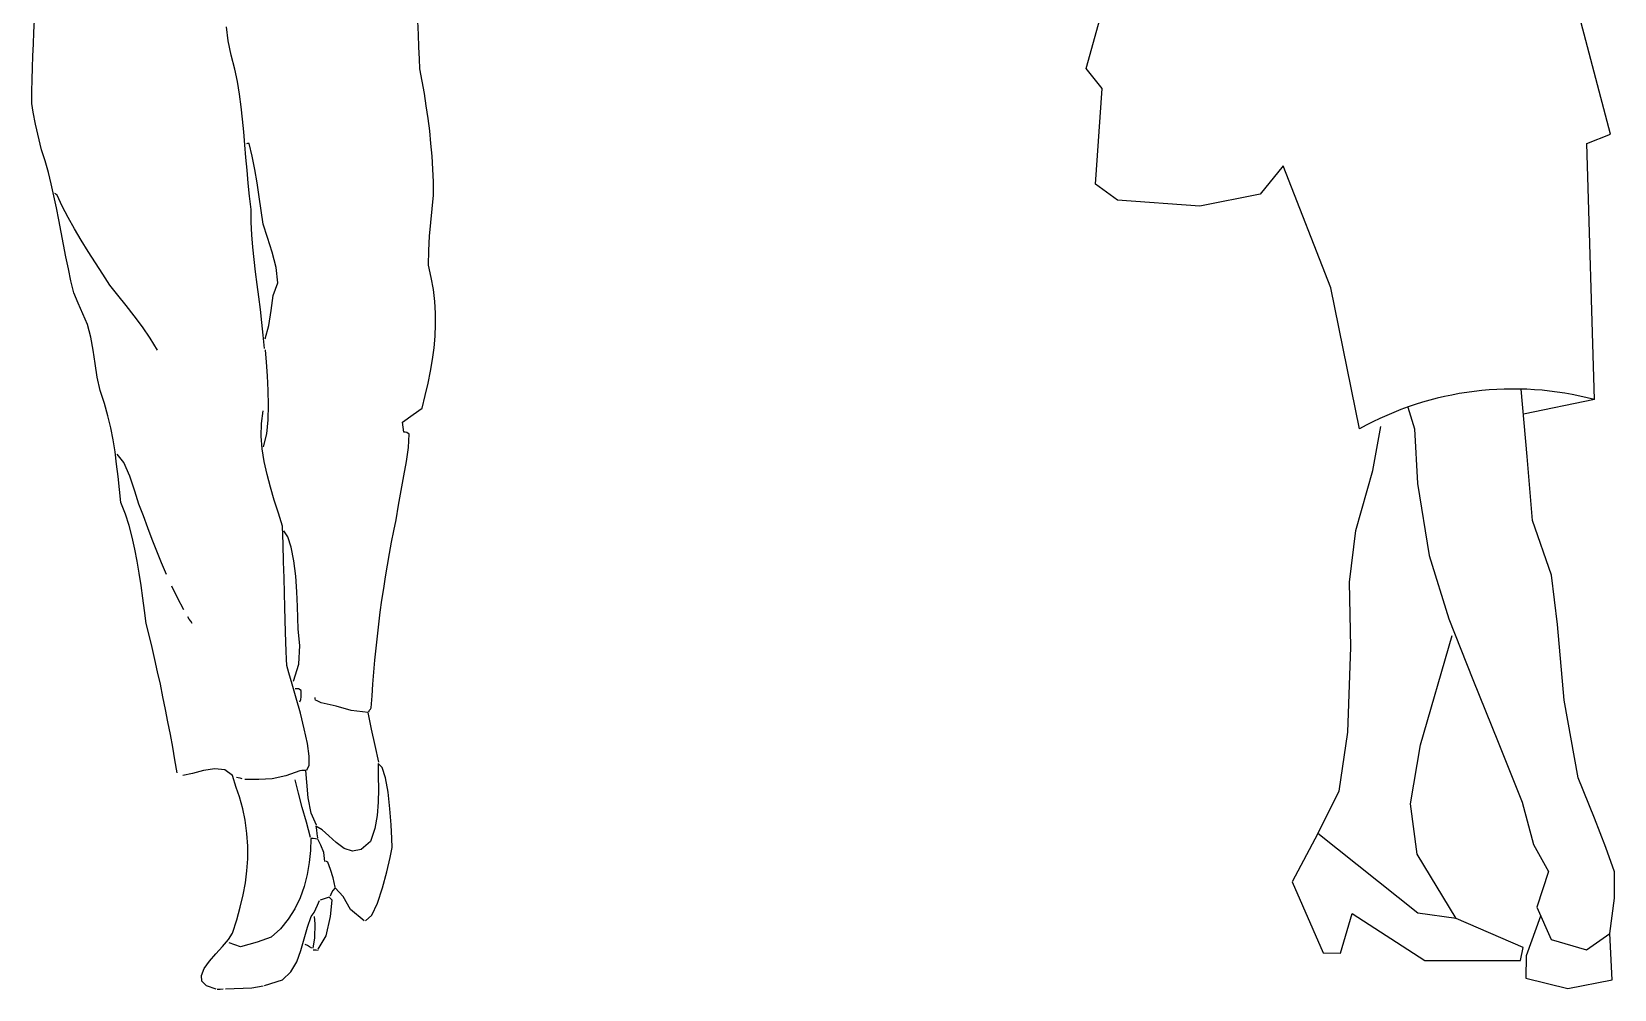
# Model space of a CAD drawing. Header units: millimetres. Extents: x 37 to 11188, y 2113 to 8073.
# Drawn here: x 162 to 1613, y 6297 to 7175 of the extents above; entities that cross this region are included whole.
import ezdxf

# ---------------------------------------------------------------- set-up
doc = ezdxf.new("R2010")
doc.units = ezdxf.units.MM

msp = doc.modelspace()

# ---------------------------------------------------------------- linework, layer by layer
for p, q in [((1609.9, 7081.1), (1569.8, 7233.5)), ((164, 7174.5), (164.5, 7185.3)), ((1129.1, 7141.3), (1143.2, 7192.8)), ((163.5, 7163.7), (164, 7174.5)), ((342.2, 7166.6), (340.5, 7179.6)), ((516.5, 7172.3), (515.9, 7184.7)), ((517.1, 7160.7), (516.5, 7172.3)), ((163, 7152.8), (163.5, 7163.7)), ((344.7, 7153.5), (342.2, 7166.6)), ((517.6, 7150.1), (517.1, 7160.7)), ((162.2, 7131.1), (162.6, 7142)), ((162.6, 7142), (163, 7152.8)), ((348.1, 7140.7), (344.7, 7153.5)), ((517.8, 7140.9), (517.6, 7150.1)), ((162, 7120.1), (162.2, 7131.1)), ((350.5, 7129.2), (348.1, 7140.7)), ((352.4, 7117.7), (350.5, 7129.2)), ((520, 7129.6), (517.8, 7140.9)), ((522, 7118.3), (520, 7129.6)), ((1143.7, 7123), (1129.1, 7141.3)), ((161.9, 7109.2), (162, 7120.1)), ((354, 7106.2), (352.4, 7117.7)), ((523.8, 7106.9), (522, 7118.3)), ((1137.4, 7035.1), (1143.7, 7123)), ((163.1, 7101.1), (161.9, 7109.2)), ((165.5, 7090.1), (163.1, 7101.1)), ((355.3, 7094.7), (354, 7106.2)), ((525.4, 7095.5), (523.8, 7106.9)), ((171, 7066.7), (165.5, 7090.1)), ((356.5, 7083.1), (355.3, 7094.7)), ((526.9, 7084.1), (525.4, 7095.5)), ((528.1, 7072.5), (526.9, 7084.1)), ((357.5, 7071.4), (356.5, 7083.1)), ((358.4, 7059.7), (357.5, 7071.4)), ((359.7, 7072.4), (358.9, 7072.2)), ((360.4, 7072.4), (359.7, 7072.4)), ((361.2, 7072.4), (360.4, 7072.4)), ((364.2, 7060.9), (361.2, 7072.4)), ((529.1, 7060.9), (528.1, 7072.5)), ((1588.1, 7072.5), (1609.9, 7081.1)), ((1595.3, 6837.7), (1588.1, 7072.5)), ((174.3, 7056.5), (171, 7066.7)), ((177.2, 7046), (174.3, 7056.5)), ((359.4, 7048), (358.4, 7059.7)), ((366.6, 7048.8), (364.2, 7060.9)), ((529.8, 7049.1), (529.1, 7060.9)), ((179.9, 7035.4), (177.2, 7046)), ((360.4, 7036.1), (359.4, 7048)), ((368.7, 7036.3), (366.6, 7048.8)), ((530.3, 7037.3), (529.8, 7049.1)), ((1309.6, 7052), (1288.6, 7026)), ((1353.5, 6940.1), (1309.6, 7052)), ((182.3, 7024.5), (179.9, 7035.4)), ((183.7, 7026.3), (183.1, 7026.8)), ((184.4, 7025.8), (183.7, 7026.3)), ((185.2, 7025.2), (184.4, 7025.8)), ((361.6, 7024.2), (360.4, 7036.1)), ((370.5, 7023.7), (368.7, 7036.3)), ((530.4, 7025.2), (530.3, 7037.3)), ((1157.7, 7020.5), (1137.4, 7035.1)), ((1288.6, 7026), (1233.3, 7015)), ((184.6, 7013.5), (182.3, 7024.5)), ((186.8, 7002.4), (184.6, 7013.5)), ((189.9, 7015), (185.2, 7025.2)), ((195.2, 7004.6), (189.9, 7015)), ((363.1, 7012.1), (361.6, 7024.2)), ((363.3, 7000.4), (363.1, 7012.1)), ((372.4, 7011), (370.5, 7023.7)), ((374.3, 6998.5), (372.4, 7011)), ((527.9, 7000.1), (529.1, 7012.6)), ((529.1, 7012.6), (530.4, 7025.2)), ((1233.3, 7015), (1157.7, 7020.5)), ((188.9, 6991.2), (186.8, 7002.4)), ((201.1, 6994.2), (195.2, 7004.6)), ((363.8, 6988.9), (363.3, 7000.4)), ((378.1, 6986.4), (374.3, 6998.5)), ((526.8, 6987.4), (527.9, 7000.1)), ((191.1, 6980), (188.9, 6991.2)), ((207.3, 6983.8), (201.1, 6994.2)), ((213.8, 6973.4), (207.3, 6983.8)), ((364.7, 6977.5), (363.8, 6988.9)), ((382.4, 6972.9), (378.1, 6986.4)), ((526, 6974.5), (526.8, 6987.4)), ((193.2, 6968.7), (191.1, 6980)), ((195.5, 6957.6), (193.2, 6968.7)), ((220.5, 6963.1), (213.8, 6973.4)), ((365.8, 6966), (364.7, 6977.5)), ((386, 6958.7), (382.4, 6972.9)), ((525.7, 6961), (526, 6974.5)), ((197.8, 6946.5), (195.5, 6957.6)), ((227.2, 6952.8), (220.5, 6963.1)), ((233.7, 6942.6), (227.2, 6952.8)), ((367.2, 6954.7), (365.8, 6966)), ((368.6, 6943.2), (367.2, 6954.7)), ((387.5, 6944.7), (386, 6958.7)), ((528.4, 6949.6), (525.7, 6961)), ((200.4, 6935.5), (197.8, 6946.5)), ((240.9, 6933.5), (233.7, 6942.6)), ((370.1, 6931.8), (368.6, 6943.2)), ((383.4, 6933.2), (387.5, 6944.7)), ((530.3, 6938.5), (528.4, 6949.6)), ((531.6, 6927.7), (530.3, 6938.5)), ((1379.5, 6810.9), (1353.5, 6940.1)), ((204.6, 6926), (200.4, 6935.5)), ((208.8, 6916.4), (204.6, 6926)), ((248.4, 6924.1), (240.9, 6933.5)), ((256, 6914.5), (248.4, 6924.1)), ((371.6, 6920.2), (370.1, 6931.8)), ((381.4, 6919.4), (383.4, 6933.2)), ((532.3, 6917), (531.6, 6927.7)), ((213, 6906.7), (208.8, 6916.4)), ((263.5, 6904.5), (256, 6914.5)), ((373, 6908.5), (371.6, 6920.2)), ((379.5, 6905.5), (381.4, 6919.4)), ((532.3, 6906.4), (532.3, 6917)), ((216.1, 6894.9), (213, 6906.7)), ((218.3, 6882.9), (216.1, 6894.9)), ((270.7, 6894), (263.5, 6904.5)), ((374.3, 6896.7), (373, 6908.5)), ((375.4, 6884.6), (374.3, 6896.7)), ((375.9, 6893.5), (379.5, 6905.5)), ((530.9, 6885.3), (531.9, 6895.9)), ((531.9, 6895.9), (532.3, 6906.4)), ((220, 6870.7), (218.3, 6882.9)), ((277.3, 6883), (270.7, 6894)), ((377.3, 6871.9), (376.4, 6883.3)), ((529.5, 6874.6), (530.9, 6885.3)), ((221.9, 6858.4), (220, 6870.7)), ((378.2, 6859.4), (377.3, 6871.9)), ((527.6, 6863.8), (529.5, 6874.6)), ((224.7, 6846.1), (221.9, 6858.4)), ((378.9, 6846.1), (378.2, 6859.4)), ((522.8, 6841.5), (525.4, 6852.8)), ((525.4, 6852.8), (527.6, 6863.8)), ((228.8, 6834), (224.7, 6846.1)), ((379.2, 6832.5), (378.9, 6846.1)), ((519.9, 6829.8), (522.8, 6841.5)), ((1533.4, 6785.5), (1527.9, 6847.3)), ((1595.3, 6837.7), (1530, 6824.4)), ((231.8, 6822.9), (228.8, 6834)), ((234.4, 6811.9), (231.8, 6822.9)), ((372.7, 6815.9), (374.1, 6827.4)), ((378.8, 6819.1), (379.2, 6832.5)), ((502.1, 6816.9), (511.9, 6824)), ((511.9, 6824), (519.9, 6829.8)), ((1424.1, 6830.9), (1430.1, 6810.8)), ((236.5, 6800.9), (234.4, 6811.9)), ((372.5, 6804.2), (372.7, 6815.9)), ((377.4, 6806.3), (378.8, 6819.1)), ((503.2, 6807.8), (502.1, 6816.9)), ((504.4, 6807.8), (503.2, 6807.8)), ((505.9, 6807.6), (504.4, 6807.8)), ((508.1, 6805.9), (505.9, 6807.6)), ((1391.8, 6772.6), (1399.3, 6813.1)), ((1430.1, 6810.8), (1432.9, 6760.9)), ((238.3, 6789.8), (236.5, 6800.9)), ((373.4, 6792.6), (372.5, 6804.2)), ((374.6, 6794.4), (377.4, 6806.3)), ((505.7, 6780.9), (507.5, 6793.7)), ((507.5, 6793.7), (508.1, 6805.9)), ((239.8, 6778.5), (238.3, 6789.8)), ((246.4, 6779.9), (240.3, 6787.6)), ((251.9, 6767.5), (246.4, 6779.9)), ((375.2, 6780.8), (373.4, 6792.6)), ((377.8, 6769.1), (375.2, 6780.8)), ((503.3, 6767.7), (505.7, 6780.9)), ((1538.3, 6726.9), (1533.4, 6785.5)), ((241.2, 6767.1), (239.8, 6778.5)), ((242.5, 6755.3), (241.2, 6767.1)), ((256.6, 6753.7), (251.9, 6767.5)), ((380.9, 6757.3), (377.8, 6769.1)), ((500.7, 6754.2), (503.3, 6767.7)), ((1376.3, 6717.6), (1391.8, 6772.6)), ((243.7, 6743.2), (242.5, 6755.3)), ((260.2, 6741.9), (256.6, 6753.7)), ((384.4, 6745.5), (380.9, 6757.3)), ((498.2, 6740.8), (500.7, 6754.2)), ((1432.9, 6760.9), (1443.4, 6694.7)), ((247.8, 6732.8), (243.7, 6743.2)), ((264.4, 6731), (260.2, 6741.9)), ((388.1, 6733.6), (384.4, 6745.5)), ((496.3, 6727.5), (498.2, 6740.8)), ((251.2, 6722.3), (247.8, 6732.8)), ((254.1, 6711.5), (251.2, 6722.3)), ((268.5, 6720.1), (264.4, 6731)), ((391.9, 6721.7), (388.1, 6733.6)), ((392.5, 6705), (391.9, 6721.7)), ((494.1, 6717.3), (496.3, 6727.5)), ((1555.8, 6676.8), (1538.3, 6726.9)), ((256.6, 6700.7), (254.1, 6711.5)), ((272.5, 6709.4), (268.5, 6720.1)), ((276.7, 6698.7), (272.5, 6709.4)), ((396.9, 6711.8), (393, 6717.3)), ((400, 6702.3), (396.9, 6711.8)), ((490, 6696.6), (492, 6707)), ((492, 6707), (494.1, 6717.3)), ((1370.5, 6670.3), (1376.3, 6717.6)), ((258.7, 6689.6), (256.6, 6700.7)), ((281, 6688), (276.7, 6698.7)), ((392.9, 6689.1), (392.5, 6705)), ((402.3, 6689.9), (400, 6702.3)), ((488.2, 6686), (490, 6696.6)), ((1443.4, 6694.7), (1461.5, 6636.6)), ((260.5, 6678.5), (258.7, 6689.6)), ((262.2, 6667.2), (260.5, 6678.5)), ((285.6, 6677.4), (281, 6688)), ((393.3, 6674.2), (392.9, 6689.1)), ((404, 6675.9), (402.3, 6689.9)), ((486.4, 6675.3), (488.2, 6686)), ((263.7, 6655.7), (262.2, 6667.2)), ((295.7, 6655.8), (290.5, 6666.6)), ((393.7, 6660.3), (393.3, 6674.2)), ((405.1, 6661.5), (404, 6675.9)), ((483.1, 6653.7), (484.7, 6664.5)), ((484.7, 6664.5), (486.4, 6675.3)), ((1371.8, 6610.7), (1370.5, 6670.3)), ((1561.2, 6631.5), (1555.8, 6676.8)), ((265.2, 6644.2), (263.7, 6655.7)), ((301.4, 6644.8), (295.7, 6655.8)), ((394, 6647.5), (393.7, 6660.3)), ((405.7, 6647.9), (405.1, 6661.5)), ((481.6, 6642.8), (483.1, 6653.7)), ((266.8, 6632.5), (265.2, 6644.2)), ((306.4, 6636.5), (305.1, 6638.6)), ((307.7, 6634.4), (306.4, 6636.5)), ((309, 6632.3), (307.7, 6634.4)), ((394.3, 6635.6), (394, 6647.5)), ((394.6, 6624.9), (394.3, 6635.6)), ((406.4, 6627.3), (405.7, 6647.9)), ((480.3, 6631.8), (481.6, 6642.8)), ((1461.5, 6636.6), (1483.6, 6581)), ((269.6, 6621.6), (266.8, 6632.5)), ((272.3, 6610.5), (269.6, 6621.6)), ((394.9, 6615.3), (394.6, 6624.9)), ((407.9, 6612.1), (406.4, 6627.3)), ((477.8, 6609.8), (479, 6620.8)), ((479, 6620.8), (480.3, 6631.8)), ((1435.7, 6521.1), (1464.5, 6621.5)), ((1567.3, 6562.1), (1561.2, 6631.5)), ((274.9, 6599.3), (272.3, 6610.5)), ((395.2, 6607), (394.9, 6615.3)), ((395.5, 6599.8), (395.2, 6607)), ((407, 6595.2), (407.9, 6612.1)), ((476.7, 6598.8), (477.8, 6609.8)), ((1368.8, 6532.9), (1371.8, 6610.7)), ((277.4, 6588), (274.9, 6599.3)), ((395.9, 6594), (395.5, 6599.8)), ((397.7, 6587.1), (395.9, 6594)), ((401.9, 6579.5), (407, 6595.2)), ((475.7, 6587.9), (476.7, 6598.8)), ((279.9, 6576.7), (277.4, 6588)), ((282.3, 6565.2), (279.9, 6576.7)), ((400.7, 6576.8), (397.7, 6587.1)), ((404.4, 6564.1), (400.7, 6576.8)), ((474, 6566), (474.8, 6576.9)), ((474.8, 6576.9), (475.7, 6587.9)), ((1483.6, 6581), (1506.8, 6523.6)), ((284.6, 6553.7), (282.3, 6565.2)), ((405.1, 6572.6), (403.5, 6572.4)), ((408.3, 6550.1), (404.4, 6564.1)), ((406.7, 6572.5), (405.1, 6572.6)), ((409, 6570.9), (406.7, 6572.5)), ((407.9, 6560.6), (408.7, 6562.6)), ((408.7, 6562.6), (408.9, 6565.2)), ((408.9, 6565.2), (409, 6570.9)), ((421.9, 6563.4), (421.8, 6564.6)), ((422.1, 6562.2), (421.9, 6563.4)), ((423.7, 6561.4), (422.1, 6562.2)), ((425.5, 6560.6), (423.7, 6561.4)), ((473.2, 6555.1), (474, 6566)), ((1580.2, 6490.9), (1567.3, 6562.1)), ((286.9, 6542.2), (284.6, 6553.7)), ((411.9, 6535.8), (408.3, 6550.1)), ((427.3, 6559.6), (425.5, 6560.6)), ((441.1, 6556.6), (427.3, 6559.6)), ((454.8, 6552.6), (441.1, 6556.6)), ((470.4, 6550.7), (454.8, 6552.6)), ((473.6, 6535.6), (470.4, 6550.7)), ((471.1, 6551.5), (471.7, 6552.8)), ((471.7, 6552.8), (472.5, 6554)), ((472.5, 6554), (473.2, 6555.1)), ((289.1, 6530.6), (286.9, 6542.2)), ((414.8, 6522.4), (411.9, 6535.8)), ((476.9, 6520.5), (473.6, 6535.6)), ((1361.1, 6478.8), (1368.8, 6532.9)), ((291.2, 6518.9), (289.1, 6530.6)), ((293.3, 6507.3), (291.2, 6518.9)), ((416.4, 6510.9), (414.8, 6522.4)), ((480.3, 6505.3), (476.9, 6520.5)), ((1426.3, 6467), (1435.7, 6521.1)), ((1506.8, 6523.6), (1528.9, 6468.7)), ((295.4, 6495.6), (293.3, 6507.3)), ((416.4, 6502.4), (416.4, 6510.9)), ((483.3, 6500.4), (479.5, 6504)), ((479.5, 6504), (479.8, 6492.4)), ((309.3, 6494.9), (300.6, 6493)), ((319.4, 6497.5), (309.3, 6494.9)), ((329.8, 6499.1), (319.4, 6497.5)), ((339, 6498.2), (329.8, 6499.1)), ((346, 6493.1), (339, 6498.2)), ((349.4, 6482.2), (346, 6493.1)), ((351.3, 6490.8), (349.7, 6491.1)), ((353.1, 6490.5), (351.3, 6490.8)), ((354.9, 6490.1), (353.1, 6490.5)), ((370.1, 6489.3), (357.3, 6489.5)), ((382.5, 6490.1), (370.1, 6489.3)), ((394.9, 6492.6), (382.5, 6490.1)), ((407.7, 6497.4), (394.9, 6492.6)), ((406.5, 6476.8), (403.5, 6489)), ((409.5, 6497.6), (407.7, 6497.4)), ((411.4, 6497.7), (409.5, 6497.6)), ((413.4, 6497.7), (411.4, 6497.7)), ((414.3, 6486.9), (413.4, 6497.7)), ((414.2, 6497.9), (416.4, 6502.4)), ((479.8, 6492.4), (480, 6480.6)), ((486.3, 6490.9), (483.3, 6500.4)), ((488.7, 6477.7), (486.3, 6490.9)), ((1595.1, 6454), (1580.2, 6490.9)), ((352.5, 6473.6), (349.4, 6482.2)), ((410.1, 6463.8), (406.5, 6476.8)), ((415.6, 6472.6), (414.3, 6486.9)), ((480, 6480.6), (479.8, 6468.6)), ((490.4, 6462.6), (488.7, 6477.7)), ((1341.5, 6440), (1361.1, 6478.8)), ((355.4, 6462.4), (352.5, 6473.6)), ((357.8, 6452), (355.4, 6462.4)), ((413.9, 6450.3), (410.1, 6463.8)), ((418.3, 6458.4), (415.6, 6472.6)), ((479.8, 6468.6), (478.7, 6456.5)), ((491.5, 6447.8), (490.4, 6462.6)), ((1432.4, 6421), (1426.3, 6467)), ((1528.9, 6468.7), (1539.1, 6429.8)), ((359.3, 6439.8), (357.8, 6452)), ((417.6, 6436.3), (413.9, 6450.3)), ((423.1, 6447.6), (418.3, 6458.4)), ((422.6, 6446.5), (423, 6443.1)), ((428.2, 6443.2), (422.6, 6446.5)), ((478.7, 6456.5), (476.5, 6444.4)), ((492.2, 6435.2), (491.5, 6447.8)), ((1605.5, 6427), (1595.1, 6454)), ((360.1, 6428.2), (359.3, 6439.8)), ((417.9, 6435.2), (417.6, 6424.2)), ((420, 6435.2), (417.9, 6435.2)), ((422.1, 6435), (420, 6435.2)), ((424.2, 6434.7), (422.1, 6435)), ((423, 6443.1), (423.4, 6439.6)), ((423.4, 6439.6), (423.9, 6436)), ((427.2, 6429.2), (424.2, 6434.7)), ((434.4, 6437.6), (428.2, 6443.2)), ((441.2, 6431.5), (434.4, 6437.6)), ((448.4, 6426.2), (441.2, 6431.5)), ((472.7, 6432.4), (464.2, 6425.1)), ((476.5, 6444.4), (472.7, 6432.4)), ((492.4, 6426.9), (492.2, 6435.2)), ((1341.5, 6440), (1317.9, 6395.5)), ((1433.3, 6366.8), (1341.5, 6440)), ((359.3, 6405.7), (360.1, 6416.8)), ((360.1, 6416.8), (360.1, 6428.2)), ((417.6, 6424.2), (416.5, 6413.2)), ((429.7, 6422.6), (427.2, 6429.2)), ((430.7, 6414.3), (429.7, 6422.6)), ((456.1, 6423.6), (448.4, 6426.2)), ((464.2, 6425.1), (456.1, 6423.6)), ((487.6, 6404.8), (490.6, 6417.8)), ((490.6, 6417.8), (492.4, 6426.9)), ((1468.4, 6361.9), (1432.4, 6421)), ((1539.1, 6429.8), (1553.1, 6405.1)), ((1613.4, 6404.6), (1605.5, 6427)), ((357.9, 6394.7), (359.3, 6405.7)), ((414.6, 6402.2), (411.8, 6391.4)), ((416.5, 6413.2), (414.6, 6402.2)), ((432.3, 6414.2), (431.8, 6414.3)), ((432.8, 6414), (432.3, 6414.2)), ((433.4, 6413.7), (432.8, 6414)), ((435.8, 6407), (433.4, 6413.7)), ((438.5, 6399.1), (435.8, 6407)), ((483.6, 6390), (487.6, 6404.8)), ((1553.1, 6405.1), (1542.2, 6372.3)), ((1613.4, 6380.5), (1613.4, 6404.6)), ((355.8, 6383.6), (357.9, 6394.7)), ((411.8, 6391.4), (408.1, 6380.9)), ((438.1, 6387.7), (436.9, 6385.4)), ((440.2, 6390.1), (438.1, 6387.7)), ((440.2, 6390.6), (438.5, 6399.1)), ((447.5, 6382), (440.2, 6390.1)), ((478.9, 6376), (483.6, 6390)), ((1317.9, 6395.5), (1346.3, 6330.4)), ((349.9, 6360.6), (353.1, 6372.3)), ((353.1, 6372.3), (355.8, 6383.6)), ((408.1, 6380.9), (403.2, 6370.8)), ((421, 6367.4), (424.1, 6374.1)), ((424.1, 6374.1), (425.8, 6378.3)), ((429.2, 6379.8), (426.6, 6378.8)), ((431.9, 6380.7), (429.2, 6379.8)), ((434.7, 6381.5), (431.9, 6380.7)), ((435.5, 6380.7), (434.7, 6381.5)), ((436.5, 6379.8), (435.5, 6380.7)), ((436.9, 6385.4), (435.7, 6382.3)), ((435.8, 6363.9), (437.6, 6378.8)), ((437.6, 6378.8), (436.5, 6379.8)), ((454.3, 6370.3), (447.5, 6382)), ((473.7, 6365.1), (478.9, 6376)), ((1542.2, 6372.3), (1555.4, 6342.7)), ((1609.3, 6348.3), (1613.4, 6380.5)), ((346, 6348.4), (349.9, 6360.6)), ((397.2, 6361.4), (390, 6352.6)), ((403.2, 6370.8), (397.2, 6361.4)), ((414.7, 6354.1), (418.2, 6363.9)), ((418.2, 6363.9), (421, 6367.4)), ((421.9, 6357), (421.3, 6363.9)), ((432, 6345.9), (435.8, 6363.9)), ((466.7, 6359.7), (454.3, 6370.3)), ((468, 6359.7), (473.7, 6365.1)), ((1362.1, 6330.2), (1373, 6366.6)), ((1373, 6366.6), (1439.5, 6323.3)), ((1468.4, 6361.9), (1433.3, 6366.8)), ((1529.8, 6335.5), (1468.4, 6361.9)), ((1545.8, 6364.2), (1532.5, 6327.6)), ((342.3, 6342.7), (346, 6348.4)), ((381.4, 6344.7), (368.7, 6340.1)), ((390, 6352.6), (381.4, 6344.7)), ((408.8, 6332.5), (411.9, 6343.4)), ((411.9, 6343.4), (414.7, 6354.1)), ((420, 6334.8), (421.7, 6344.1)), ((421.7, 6344.1), (421.9, 6357)), ((424.7, 6333.7), (432, 6345.9)), ((1587.9, 6333.2), (1609.3, 6348.3)), ((1611.5, 6305.6), (1609.3, 6348.3)), ((325, 6322.7), (330.8, 6329.6)), ((330.8, 6329.6), (336.9, 6336.3)), ((336.9, 6336.3), (342.3, 6342.7)), ((353.4, 6336.1), (343.1, 6339.5)), ((368.7, 6340.1), (353.4, 6336.1)), ((405, 6322.1), (408.8, 6332.5)), ((414.7, 6337.1), (412.6, 6338.2)), ((416.8, 6336), (414.7, 6337.1)), ((418.9, 6334.8), (416.8, 6336)), ((421.4, 6332.9), (420, 6332.9)), ((422.9, 6332.9), (421.4, 6332.9)), ((424.5, 6332.7), (422.9, 6332.9)), ((1346.3, 6330.4), (1362.1, 6330.2)), ((1527.4, 6323.4), (1529.8, 6335.5)), ((1555.4, 6342.7), (1587.9, 6333.2)), ((317.6, 6309.8), (320.2, 6316)), ((320.2, 6316), (325, 6322.7)), ((399.5, 6312.9), (405, 6322.1)), ((1439.5, 6323.3), (1527.4, 6323.4)), ((1532.5, 6327.6), (1532.2, 6307.1)), ((317.9, 6304.4), (317.6, 6309.8)), ((322.1, 6300.2), (317.9, 6304.4)), ((331.1, 6297.3), (322.1, 6300.2)), ((363.8, 6298.3), (374.1, 6300.1)), ((375.3, 6300.6), (391.8, 6305.6)), ((391.8, 6305.6), (399.5, 6312.9)), ((1532.2, 6307.1), (1570.8, 6297.9)), ((1570.8, 6297.9), (1611.5, 6305.6)), ((332.1, 6297), (334.8, 6297.2)), ((334.8, 6297.2), (337.6, 6297.4)), ((339.6, 6297.6), (363.8, 6298.3))]:
    msp.add_line(p, q)
msp.add_arc((1520.7, 6556.8), 290.6, 75.127, 119.0546)

doc.saveas('drawing.dxf')
